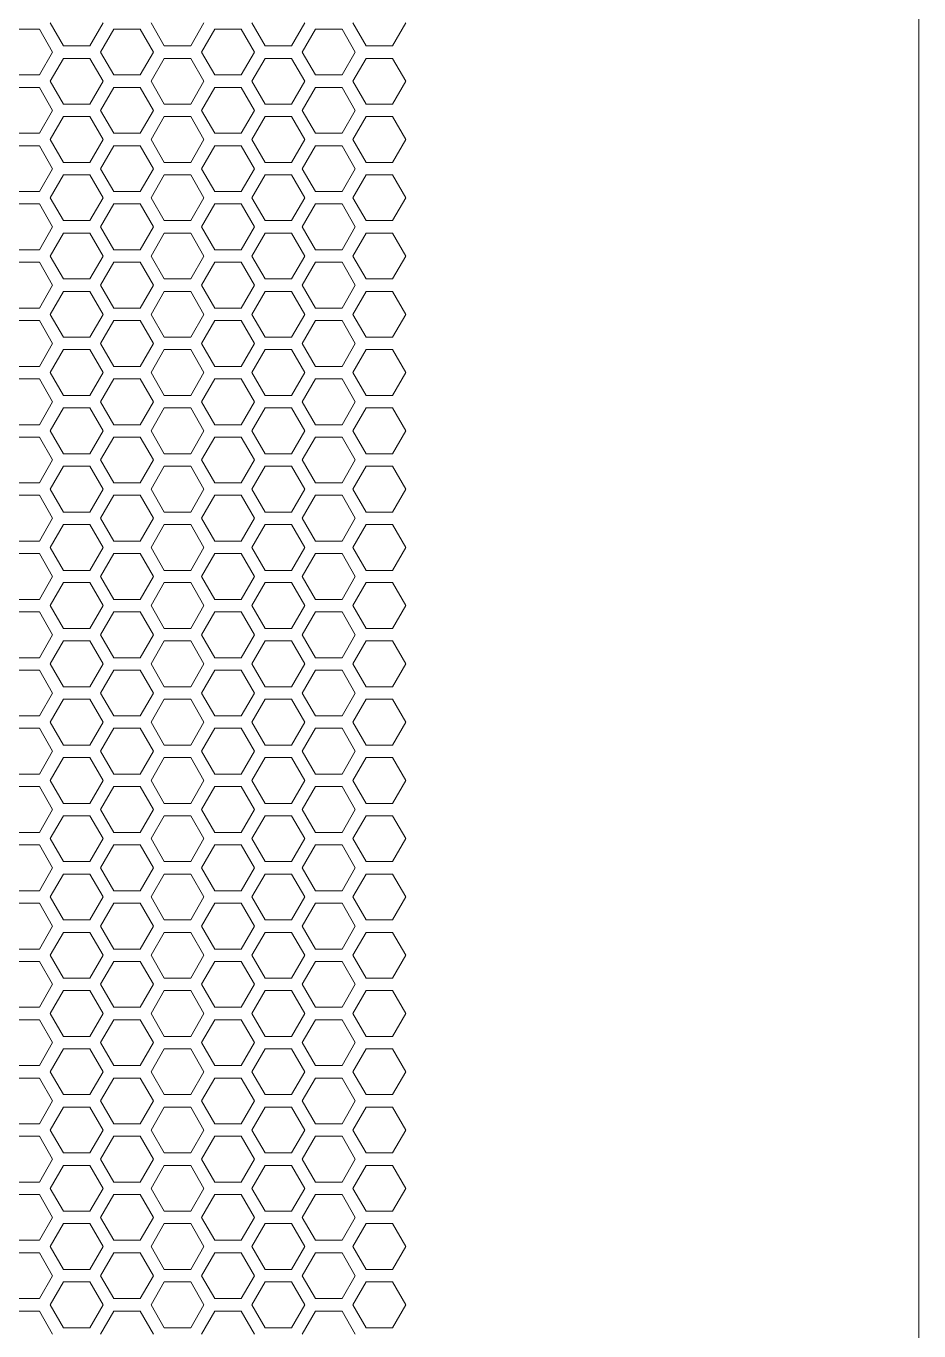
# Model space of a CAD drawing. Header units: millimetres. Extents: x 0 to 140, y -17 to 195.
# Drawn here: x 130.82 to 140, y 75.35 to 88.76 of the extents above; entities that cross this region are included whole.
import ezdxf

# ---------------------------------------------------------------- set-up
doc = ezdxf.new("R2010")
doc.units = ezdxf.units.MM
doc.layers.add('4203-42785_1_0', color=7, linetype='Continuous')
doc.layers.add('Visible (ANSI)', color=7, linetype='Continuous', lineweight=50)

# ---------------------------------------------------------------- blocks, each defined once
blk = doc.blocks.new('a')
at = {"layer": '4203-42785_1_0', "color": 0, "linetype": 'ByBlock', "lineweight": 9}
for p, q in [((1513.732, 413.671), (1513.839, 413.486)), ((1514.052, 413.486), (1514.159, 413.671)), ((1514.546, 413.671), (1514.652, 413.486)), ((1514.866, 413.486), (1514.972, 413.671)), ((1515.359, 413.671), (1515.465, 413.486)), ((1515.679, 413.486), (1515.786, 413.671)), ((1516.172, 413.671), (1516.279, 413.486)), ((1516.492, 413.486), (1516.599, 413.671)), ((1513.646, 413.621), (1513.432, 413.621)), ((1513.752, 413.436), (1513.646, 413.621)), ((1514.246, 413.621), (1514.139, 413.436)), ((1514.459, 413.621), (1514.246, 413.621)), ((1514.566, 413.436), (1514.459, 413.621)), ((1515.059, 413.621), (1514.952, 413.436)), ((1515.272, 413.621), (1515.059, 413.621)), ((1515.379, 413.436), (1515.272, 413.621)), ((1515.872, 413.621), (1515.765, 413.436)), ((1516.086, 413.621), (1515.872, 413.621)), ((1516.192, 413.436), (1516.086, 413.621)), ((1513.839, 413.486), (1514.052, 413.486)), ((1514.652, 413.486), (1514.866, 413.486)), ((1515.465, 413.486), (1515.679, 413.486)), ((1516.279, 413.486), (1516.492, 413.486)), ((1513.646, 413.252), (1513.752, 413.436)), ((1513.839, 413.386), (1513.732, 413.202)), ((1514.052, 413.386), (1513.839, 413.386)), ((1514.159, 413.202), (1514.052, 413.386)), ((1514.139, 413.436), (1514.246, 413.252)), ((1514.459, 413.252), (1514.566, 413.436)), ((1514.652, 413.386), (1514.546, 413.202)), ((1514.866, 413.386), (1514.652, 413.386)), ((1514.972, 413.202), (1514.866, 413.386)), ((1514.952, 413.436), (1515.059, 413.252)), ((1515.272, 413.252), (1515.379, 413.436)), ((1515.465, 413.386), (1515.359, 413.202)), ((1515.679, 413.386), (1515.465, 413.386)), ((1515.786, 413.202), (1515.679, 413.386)), ((1515.765, 413.436), (1515.872, 413.252)), ((1516.086, 413.252), (1516.192, 413.436)), ((1516.279, 413.386), (1516.172, 413.202)), ((1516.492, 413.386), (1516.279, 413.386)), ((1516.599, 413.202), (1516.492, 413.386)), ((1513.432, 413.252), (1513.646, 413.252)), ((1514.246, 413.252), (1514.459, 413.252)), ((1515.059, 413.252), (1515.272, 413.252)), ((1515.872, 413.252), (1516.086, 413.252)), ((1513.646, 413.152), (1513.432, 413.152)), ((1513.752, 412.967), (1513.646, 413.152)), ((1513.732, 413.202), (1513.839, 413.017)), ((1514.052, 413.017), (1514.159, 413.202)), ((1514.246, 413.152), (1514.139, 412.967)), ((1514.459, 413.152), (1514.246, 413.152)), ((1514.566, 412.967), (1514.459, 413.152)), ((1514.546, 413.202), (1514.652, 413.017)), ((1514.866, 413.017), (1514.972, 413.202)), ((1515.059, 413.152), (1514.952, 412.967)), ((1515.272, 413.152), (1515.059, 413.152)), ((1515.379, 412.967), (1515.272, 413.152)), ((1515.359, 413.202), (1515.465, 413.017)), ((1515.679, 413.017), (1515.786, 413.202)), ((1515.872, 413.152), (1515.765, 412.967)), ((1516.086, 413.152), (1515.872, 413.152)), ((1516.192, 412.967), (1516.086, 413.152)), ((1516.172, 413.202), (1516.279, 413.017)), ((1516.492, 413.017), (1516.599, 413.202)), ((1513.646, 412.782), (1513.752, 412.967)), ((1513.839, 413.017), (1514.052, 413.017)), ((1514.139, 412.967), (1514.246, 412.782)), ((1514.459, 412.782), (1514.566, 412.967)), ((1514.652, 413.017), (1514.866, 413.017)), ((1514.952, 412.967), (1515.059, 412.782)), ((1515.272, 412.782), (1515.379, 412.967)), ((1515.465, 413.017), (1515.679, 413.017)), ((1515.765, 412.967), (1515.872, 412.782)), ((1516.086, 412.782), (1516.192, 412.967)), ((1516.279, 413.017), (1516.492, 413.017)), ((1513.839, 412.917), (1513.732, 412.732)), ((1514.052, 412.917), (1513.839, 412.917)), ((1514.159, 412.732), (1514.052, 412.917)), ((1514.652, 412.917), (1514.546, 412.732)), ((1514.866, 412.917), (1514.652, 412.917)), ((1514.972, 412.732), (1514.866, 412.917)), ((1515.465, 412.917), (1515.359, 412.732)), ((1515.679, 412.917), (1515.465, 412.917)), ((1515.786, 412.732), (1515.679, 412.917)), ((1516.279, 412.917), (1516.172, 412.732)), ((1516.492, 412.917), (1516.279, 412.917)), ((1516.599, 412.732), (1516.492, 412.917)), ((1513.432, 412.782), (1513.646, 412.782)), ((1513.732, 412.732), (1513.839, 412.547)), ((1514.052, 412.547), (1514.159, 412.732)), ((1514.246, 412.782), (1514.459, 412.782)), ((1514.546, 412.732), (1514.652, 412.547)), ((1514.866, 412.547), (1514.972, 412.732)), ((1515.059, 412.782), (1515.272, 412.782)), ((1515.359, 412.732), (1515.465, 412.547)), ((1515.679, 412.547), (1515.786, 412.732)), ((1515.872, 412.782), (1516.086, 412.782)), ((1516.172, 412.732), (1516.279, 412.547)), ((1516.492, 412.547), (1516.599, 412.732)), ((1513.646, 412.682), (1513.432, 412.682)), ((1513.752, 412.497), (1513.646, 412.682)), ((1514.246, 412.682), (1514.139, 412.497)), ((1514.459, 412.682), (1514.246, 412.682)), ((1514.566, 412.497), (1514.459, 412.682)), ((1515.059, 412.682), (1514.952, 412.497)), ((1515.272, 412.682), (1515.059, 412.682)), ((1515.379, 412.497), (1515.272, 412.682)), ((1515.872, 412.682), (1515.765, 412.497)), ((1516.086, 412.682), (1515.872, 412.682)), ((1516.192, 412.497), (1516.086, 412.682)), ((1513.646, 412.312), (1513.752, 412.497)), ((1513.839, 412.547), (1514.052, 412.547)), ((1514.139, 412.497), (1514.246, 412.312)), ((1514.459, 412.312), (1514.566, 412.497)), ((1514.652, 412.547), (1514.866, 412.547)), ((1514.952, 412.497), (1515.059, 412.312)), ((1515.272, 412.312), (1515.379, 412.497)), ((1515.465, 412.547), (1515.679, 412.547)), ((1515.765, 412.497), (1515.872, 412.312)), ((1516.086, 412.312), (1516.192, 412.497)), ((1516.279, 412.547), (1516.492, 412.547)), ((1513.839, 412.447), (1513.732, 412.263)), ((1514.052, 412.447), (1513.839, 412.447)), ((1514.159, 412.263), (1514.052, 412.447)), ((1514.652, 412.447), (1514.546, 412.263)), ((1514.866, 412.447), (1514.652, 412.447)), ((1514.972, 412.263), (1514.866, 412.447)), ((1515.465, 412.447), (1515.359, 412.263)), ((1515.679, 412.447), (1515.465, 412.447)), ((1515.786, 412.263), (1515.679, 412.447)), ((1516.279, 412.447), (1516.172, 412.263)), ((1516.492, 412.447), (1516.279, 412.447)), ((1516.599, 412.263), (1516.492, 412.447)), ((1513.432, 412.312), (1513.646, 412.312)), ((1514.246, 412.312), (1514.459, 412.312)), ((1515.059, 412.312), (1515.272, 412.312)), ((1515.872, 412.312), (1516.086, 412.312)), ((1513.646, 412.213), (1513.432, 412.213)), ((1513.752, 412.028), (1513.646, 412.213)), ((1513.732, 412.263), (1513.839, 412.078)), ((1514.052, 412.078), (1514.159, 412.263)), ((1514.246, 412.213), (1514.139, 412.028)), ((1514.459, 412.213), (1514.246, 412.213)), ((1514.566, 412.028), (1514.459, 412.213)), ((1514.546, 412.263), (1514.652, 412.078)), ((1514.866, 412.078), (1514.972, 412.263)), ((1515.059, 412.213), (1514.952, 412.028)), ((1515.272, 412.213), (1515.059, 412.213)), ((1515.379, 412.028), (1515.272, 412.213)), ((1515.359, 412.263), (1515.465, 412.078)), ((1515.679, 412.078), (1515.786, 412.263)), ((1515.872, 412.213), (1515.765, 412.028)), ((1516.086, 412.213), (1515.872, 412.213)), ((1516.192, 412.028), (1516.086, 412.213)), ((1516.172, 412.263), (1516.279, 412.078)), ((1516.492, 412.078), (1516.599, 412.263)), ((1513.839, 412.078), (1514.052, 412.078)), ((1514.652, 412.078), (1514.866, 412.078)), ((1515.465, 412.078), (1515.679, 412.078)), ((1516.279, 412.078), (1516.492, 412.078)), ((1513.646, 411.843), (1513.752, 412.028)), ((1513.839, 411.978), (1513.732, 411.793)), ((1514.052, 411.978), (1513.839, 411.978)), ((1514.159, 411.793), (1514.052, 411.978)), ((1514.139, 412.028), (1514.246, 411.843)), ((1514.459, 411.843), (1514.566, 412.028)), ((1514.652, 411.978), (1514.546, 411.793)), ((1514.866, 411.978), (1514.652, 411.978)), ((1514.972, 411.793), (1514.866, 411.978)), ((1514.952, 412.028), (1515.059, 411.843)), ((1515.272, 411.843), (1515.379, 412.028)), ((1515.465, 411.978), (1515.359, 411.793)), ((1515.679, 411.978), (1515.465, 411.978)), ((1515.786, 411.793), (1515.679, 411.978)), ((1515.765, 412.028), (1515.872, 411.843)), ((1516.086, 411.843), (1516.192, 412.028)), ((1516.279, 411.978), (1516.172, 411.793)), ((1516.492, 411.978), (1516.279, 411.978)), ((1516.599, 411.793), (1516.492, 411.978)), ((1513.432, 411.843), (1513.646, 411.843)), ((1513.732, 411.793), (1513.839, 411.608)), ((1514.052, 411.608), (1514.159, 411.793)), ((1514.246, 411.843), (1514.459, 411.843)), ((1514.546, 411.793), (1514.652, 411.608)), ((1514.866, 411.608), (1514.972, 411.793)), ((1515.059, 411.843), (1515.272, 411.843)), ((1515.359, 411.793), (1515.465, 411.608)), ((1515.679, 411.608), (1515.786, 411.793)), ((1515.872, 411.843), (1516.086, 411.843)), ((1516.172, 411.793), (1516.279, 411.608)), ((1516.492, 411.608), (1516.599, 411.793)), ((1513.646, 411.743), (1513.432, 411.743)), ((1513.752, 411.558), (1513.646, 411.743)), ((1514.246, 411.743), (1514.139, 411.558)), ((1514.459, 411.743), (1514.246, 411.743)), ((1514.566, 411.558), (1514.459, 411.743)), ((1515.059, 411.743), (1514.952, 411.558)), ((1515.272, 411.743), (1515.059, 411.743)), ((1515.379, 411.558), (1515.272, 411.743)), ((1515.872, 411.743), (1515.765, 411.558)), ((1516.086, 411.743), (1515.872, 411.743)), ((1516.192, 411.558), (1516.086, 411.743)), ((1513.646, 411.373), (1513.752, 411.558)), ((1513.839, 411.608), (1514.052, 411.608)), ((1514.139, 411.558), (1514.246, 411.373)), ((1514.459, 411.373), (1514.566, 411.558)), ((1514.652, 411.608), (1514.866, 411.608)), ((1514.952, 411.558), (1515.059, 411.373)), ((1515.272, 411.373), (1515.379, 411.558)), ((1515.465, 411.608), (1515.679, 411.608)), ((1515.765, 411.558), (1515.872, 411.373)), ((1516.086, 411.373), (1516.192, 411.558)), ((1516.279, 411.608), (1516.492, 411.608)), ((1513.839, 411.508), (1513.732, 411.323)), ((1514.052, 411.508), (1513.839, 411.508)), ((1514.159, 411.323), (1514.052, 411.508)), ((1514.652, 411.508), (1514.546, 411.323)), ((1514.866, 411.508), (1514.652, 411.508)), ((1514.972, 411.323), (1514.866, 411.508)), ((1515.465, 411.508), (1515.359, 411.323)), ((1515.679, 411.508), (1515.465, 411.508)), ((1515.786, 411.323), (1515.679, 411.508)), ((1516.279, 411.508), (1516.172, 411.323)), ((1516.492, 411.508), (1516.279, 411.508)), ((1516.599, 411.323), (1516.492, 411.508)), ((1513.432, 411.373), (1513.646, 411.373)), ((1514.246, 411.373), (1514.459, 411.373)), ((1515.059, 411.373), (1515.272, 411.373)), ((1515.872, 411.373), (1516.086, 411.373)), ((1513.646, 411.274), (1513.432, 411.274)), ((1513.752, 411.089), (1513.646, 411.274)), ((1513.732, 411.323), (1513.839, 411.139)), ((1514.052, 411.139), (1514.159, 411.323)), ((1514.246, 411.274), (1514.139, 411.089)), ((1514.459, 411.274), (1514.246, 411.274)), ((1514.566, 411.089), (1514.459, 411.274)), ((1514.546, 411.323), (1514.652, 411.139)), ((1514.866, 411.139), (1514.972, 411.323)), ((1515.059, 411.274), (1514.952, 411.089)), ((1515.272, 411.274), (1515.059, 411.274)), ((1515.379, 411.089), (1515.272, 411.274)), ((1515.359, 411.323), (1515.465, 411.139)), ((1515.679, 411.139), (1515.786, 411.323)), ((1515.872, 411.274), (1515.765, 411.089)), ((1516.086, 411.274), (1515.872, 411.274)), ((1516.192, 411.089), (1516.086, 411.274)), ((1516.172, 411.323), (1516.279, 411.139)), ((1516.492, 411.139), (1516.599, 411.323)), ((1513.839, 411.139), (1514.052, 411.139)), ((1514.652, 411.139), (1514.866, 411.139)), ((1515.465, 411.139), (1515.679, 411.139)), ((1516.279, 411.139), (1516.492, 411.139)), ((1513.646, 410.904), (1513.752, 411.089)), ((1513.839, 411.039), (1513.732, 410.854)), ((1514.052, 411.039), (1513.839, 411.039)), ((1514.159, 410.854), (1514.052, 411.039)), ((1514.139, 411.089), (1514.246, 410.904)), ((1514.459, 410.904), (1514.566, 411.089)), ((1514.652, 411.039), (1514.546, 410.854)), ((1514.866, 411.039), (1514.652, 411.039)), ((1514.972, 410.854), (1514.866, 411.039)), ((1514.952, 411.089), (1515.059, 410.904)), ((1515.272, 410.904), (1515.379, 411.089)), ((1515.465, 411.039), (1515.359, 410.854)), ((1515.679, 411.039), (1515.465, 411.039)), ((1515.786, 410.854), (1515.679, 411.039)), ((1515.765, 411.089), (1515.872, 410.904)), ((1516.086, 410.904), (1516.192, 411.089)), ((1516.279, 411.039), (1516.172, 410.854)), ((1516.492, 411.039), (1516.279, 411.039)), ((1516.599, 410.854), (1516.492, 411.039)), ((1513.432, 410.904), (1513.646, 410.904)), ((1513.732, 410.854), (1513.839, 410.669)), ((1514.052, 410.669), (1514.159, 410.854)), ((1514.246, 410.904), (1514.459, 410.904)), ((1514.546, 410.854), (1514.652, 410.669)), ((1514.866, 410.669), (1514.972, 410.854)), ((1515.059, 410.904), (1515.272, 410.904)), ((1515.359, 410.854), (1515.465, 410.669)), ((1515.679, 410.669), (1515.786, 410.854)), ((1515.872, 410.904), (1516.086, 410.904)), ((1516.172, 410.854), (1516.279, 410.669)), ((1516.492, 410.669), (1516.599, 410.854)), ((1513.646, 410.804), (1513.432, 410.804)), ((1513.752, 410.619), (1513.646, 410.804)), ((1514.246, 410.804), (1514.139, 410.619)), ((1514.459, 410.804), (1514.246, 410.804)), ((1514.566, 410.619), (1514.459, 410.804)), ((1515.059, 410.804), (1514.952, 410.619)), ((1515.272, 410.804), (1515.059, 410.804)), ((1515.379, 410.619), (1515.272, 410.804)), ((1515.872, 410.804), (1515.765, 410.619)), ((1516.086, 410.804), (1515.872, 410.804)), ((1516.192, 410.619), (1516.086, 410.804)), ((1513.646, 410.434), (1513.752, 410.619)), ((1513.839, 410.669), (1514.052, 410.669)), ((1514.139, 410.619), (1514.246, 410.434)), ((1514.459, 410.434), (1514.566, 410.619)), ((1514.652, 410.669), (1514.866, 410.669)), ((1514.952, 410.619), (1515.059, 410.434)), ((1515.272, 410.434), (1515.379, 410.619)), ((1515.465, 410.669), (1515.679, 410.669)), ((1515.765, 410.619), (1515.872, 410.434)), ((1516.086, 410.434), (1516.192, 410.619)), ((1516.279, 410.669), (1516.492, 410.669)), ((1513.839, 410.569), (1513.732, 410.384)), ((1514.052, 410.569), (1513.839, 410.569)), ((1514.159, 410.384), (1514.052, 410.569)), ((1514.652, 410.569), (1514.546, 410.384)), ((1514.866, 410.569), (1514.652, 410.569)), ((1514.972, 410.384), (1514.866, 410.569)), ((1515.465, 410.569), (1515.359, 410.384)), ((1515.679, 410.569), (1515.465, 410.569)), ((1515.786, 410.384), (1515.679, 410.569)), ((1516.279, 410.569), (1516.172, 410.384)), ((1516.492, 410.569), (1516.279, 410.569)), ((1516.599, 410.384), (1516.492, 410.569)), ((1513.432, 410.434), (1513.646, 410.434)), ((1514.246, 410.434), (1514.459, 410.434)), ((1515.059, 410.434), (1515.272, 410.434)), ((1515.872, 410.434), (1516.086, 410.434)), ((1513.646, 410.334), (1513.432, 410.334)), ((1513.752, 410.15), (1513.646, 410.334)), ((1513.732, 410.384), (1513.839, 410.2)), ((1514.052, 410.2), (1514.159, 410.384)), ((1514.246, 410.334), (1514.139, 410.15)), ((1514.459, 410.334), (1514.246, 410.334)), ((1514.566, 410.15), (1514.459, 410.334)), ((1514.546, 410.384), (1514.652, 410.2)), ((1514.866, 410.2), (1514.972, 410.384)), ((1515.059, 410.334), (1514.952, 410.15)), ((1515.272, 410.334), (1515.059, 410.334)), ((1515.379, 410.15), (1515.272, 410.334)), ((1515.359, 410.384), (1515.465, 410.2)), ((1515.679, 410.2), (1515.786, 410.384)), ((1515.872, 410.334), (1515.765, 410.15)), ((1516.086, 410.334), (1515.872, 410.334)), ((1516.192, 410.15), (1516.086, 410.334)), ((1516.172, 410.384), (1516.279, 410.2)), ((1516.492, 410.2), (1516.599, 410.384)), ((1513.839, 410.2), (1514.052, 410.2)), ((1514.652, 410.2), (1514.866, 410.2)), ((1515.465, 410.2), (1515.679, 410.2)), ((1516.279, 410.2), (1516.492, 410.2)), ((1513.646, 409.965), (1513.752, 410.15)), ((1513.839, 410.1), (1513.732, 409.915)), ((1514.052, 410.1), (1513.839, 410.1)), ((1514.159, 409.915), (1514.052, 410.1)), ((1514.139, 410.15), (1514.246, 409.965)), ((1514.459, 409.965), (1514.566, 410.15)), ((1514.652, 410.1), (1514.546, 409.915)), ((1514.866, 410.1), (1514.652, 410.1)), ((1514.972, 409.915), (1514.866, 410.1)), ((1514.952, 410.15), (1515.059, 409.965)), ((1515.272, 409.965), (1515.379, 410.15)), ((1515.465, 410.1), (1515.359, 409.915)), ((1515.679, 410.1), (1515.465, 410.1)), ((1515.786, 409.915), (1515.679, 410.1)), ((1515.765, 410.15), (1515.872, 409.965)), ((1516.086, 409.965), (1516.192, 410.15)), ((1516.279, 410.1), (1516.172, 409.915)), ((1516.492, 410.1), (1516.279, 410.1)), ((1516.599, 409.915), (1516.492, 410.1)), ((1513.432, 409.965), (1513.646, 409.965)), ((1513.732, 409.915), (1513.839, 409.73)), ((1514.052, 409.73), (1514.159, 409.915)), ((1514.246, 409.965), (1514.459, 409.965)), ((1514.546, 409.915), (1514.652, 409.73)), ((1514.866, 409.73), (1514.972, 409.915)), ((1515.059, 409.965), (1515.272, 409.965)), ((1515.359, 409.915), (1515.465, 409.73)), ((1515.679, 409.73), (1515.786, 409.915)), ((1515.872, 409.965), (1516.086, 409.965)), ((1516.172, 409.915), (1516.279, 409.73)), ((1516.492, 409.73), (1516.599, 409.915)), ((1513.646, 409.865), (1513.432, 409.865)), ((1513.752, 409.68), (1513.646, 409.865)), ((1514.246, 409.865), (1514.139, 409.68)), ((1514.459, 409.865), (1514.246, 409.865)), ((1514.566, 409.68), (1514.459, 409.865)), ((1515.059, 409.865), (1514.952, 409.68)), ((1515.272, 409.865), (1515.059, 409.865)), ((1515.379, 409.68), (1515.272, 409.865)), ((1515.872, 409.865), (1515.765, 409.68)), ((1516.086, 409.865), (1515.872, 409.865)), ((1516.192, 409.68), (1516.086, 409.865)), ((1513.646, 409.495), (1513.752, 409.68)), ((1513.839, 409.73), (1514.052, 409.73)), ((1514.139, 409.68), (1514.246, 409.495)), ((1514.459, 409.495), (1514.566, 409.68)), ((1514.652, 409.73), (1514.866, 409.73)), ((1514.952, 409.68), (1515.059, 409.495)), ((1515.272, 409.495), (1515.379, 409.68)), ((1515.465, 409.73), (1515.679, 409.73)), ((1515.765, 409.68), (1515.872, 409.495)), ((1516.086, 409.495), (1516.192, 409.68)), ((1516.279, 409.73), (1516.492, 409.73)), ((1513.839, 409.63), (1513.732, 409.445)), ((1514.052, 409.63), (1513.839, 409.63)), ((1514.159, 409.445), (1514.052, 409.63)), ((1514.652, 409.63), (1514.546, 409.445)), ((1514.866, 409.63), (1514.652, 409.63)), ((1514.972, 409.445), (1514.866, 409.63)), ((1515.465, 409.63), (1515.359, 409.445)), ((1515.679, 409.63), (1515.465, 409.63)), ((1515.786, 409.445), (1515.679, 409.63)), ((1516.279, 409.63), (1516.172, 409.445)), ((1516.492, 409.63), (1516.279, 409.63)), ((1516.599, 409.445), (1516.492, 409.63)), ((1513.432, 409.495), (1513.646, 409.495)), ((1514.246, 409.495), (1514.459, 409.495)), ((1515.059, 409.495), (1515.272, 409.495)), ((1515.872, 409.495), (1516.086, 409.495)), ((1513.646, 409.395), (1513.432, 409.395)), ((1513.752, 409.211), (1513.646, 409.395)), ((1513.732, 409.445), (1513.839, 409.26)), ((1514.052, 409.26), (1514.159, 409.445)), ((1514.246, 409.395), (1514.139, 409.211)), ((1514.459, 409.395), (1514.246, 409.395)), ((1514.566, 409.211), (1514.459, 409.395)), ((1514.546, 409.445), (1514.652, 409.26)), ((1514.866, 409.26), (1514.972, 409.445)), ((1515.059, 409.395), (1514.952, 409.211)), ((1515.272, 409.395), (1515.059, 409.395)), ((1515.379, 409.211), (1515.272, 409.395)), ((1515.359, 409.445), (1515.465, 409.26)), ((1515.679, 409.26), (1515.786, 409.445)), ((1515.872, 409.395), (1515.765, 409.211)), ((1516.086, 409.395), (1515.872, 409.395)), ((1516.192, 409.211), (1516.086, 409.395)), ((1516.172, 409.445), (1516.279, 409.26)), ((1516.492, 409.26), (1516.599, 409.445)), ((1513.839, 409.26), (1514.052, 409.26)), ((1514.652, 409.26), (1514.866, 409.26)), ((1515.465, 409.26), (1515.679, 409.26)), ((1516.279, 409.26), (1516.492, 409.26)), ((1513.646, 409.026), (1513.752, 409.211)), ((1513.839, 409.161), (1513.732, 408.976)), ((1514.052, 409.161), (1513.839, 409.161)), ((1514.159, 408.976), (1514.052, 409.161)), ((1514.139, 409.211), (1514.246, 409.026)), ((1514.459, 409.026), (1514.566, 409.211)), ((1514.652, 409.161), (1514.546, 408.976)), ((1514.866, 409.161), (1514.652, 409.161)), ((1514.972, 408.976), (1514.866, 409.161)), ((1514.952, 409.211), (1515.059, 409.026)), ((1515.272, 409.026), (1515.379, 409.211)), ((1515.465, 409.161), (1515.359, 408.976)), ((1515.679, 409.161), (1515.465, 409.161)), ((1515.786, 408.976), (1515.679, 409.161)), ((1515.765, 409.211), (1515.872, 409.026)), ((1516.086, 409.026), (1516.192, 409.211)), ((1516.279, 409.161), (1516.172, 408.976)), ((1516.492, 409.161), (1516.279, 409.161)), ((1516.599, 408.976), (1516.492, 409.161)), ((1513.432, 409.026), (1513.646, 409.026)), ((1513.646, 408.926), (1513.432, 408.926)), ((1513.752, 408.741), (1513.646, 408.926)), ((1513.732, 408.976), (1513.839, 408.791)), ((1514.052, 408.791), (1514.159, 408.976)), ((1514.246, 408.926), (1514.139, 408.741)), ((1514.246, 409.026), (1514.459, 409.026)), ((1514.459, 408.926), (1514.246, 408.926)), ((1514.566, 408.741), (1514.459, 408.926)), ((1514.546, 408.976), (1514.652, 408.791)), ((1514.866, 408.791), (1514.972, 408.976)), ((1515.059, 408.926), (1514.952, 408.741)), ((1515.059, 409.026), (1515.272, 409.026)), ((1515.272, 408.926), (1515.059, 408.926)), ((1515.379, 408.741), (1515.272, 408.926)), ((1515.359, 408.976), (1515.465, 408.791)), ((1515.679, 408.791), (1515.786, 408.976)), ((1515.872, 408.926), (1515.765, 408.741)), ((1515.872, 409.026), (1516.086, 409.026)), ((1516.086, 408.926), (1515.872, 408.926)), ((1516.192, 408.741), (1516.086, 408.926)), ((1516.172, 408.976), (1516.279, 408.791)), ((1516.492, 408.791), (1516.599, 408.976)), ((1513.646, 408.556), (1513.752, 408.741)), ((1513.839, 408.791), (1514.052, 408.791)), ((1514.139, 408.741), (1514.246, 408.556)), ((1514.459, 408.556), (1514.566, 408.741)), ((1514.652, 408.791), (1514.866, 408.791)), ((1514.952, 408.741), (1515.059, 408.556)), ((1515.272, 408.556), (1515.379, 408.741)), ((1515.465, 408.791), (1515.679, 408.791)), ((1515.765, 408.741), (1515.872, 408.556)), ((1516.086, 408.556), (1516.192, 408.741)), ((1516.279, 408.791), (1516.492, 408.791)), ((1513.839, 408.691), (1513.732, 408.506)), ((1514.052, 408.691), (1513.839, 408.691)), ((1514.159, 408.506), (1514.052, 408.691)), ((1514.652, 408.691), (1514.546, 408.506)), ((1514.866, 408.691), (1514.652, 408.691)), ((1514.972, 408.506), (1514.866, 408.691)), ((1515.465, 408.691), (1515.359, 408.506)), ((1515.679, 408.691), (1515.465, 408.691)), ((1515.786, 408.506), (1515.679, 408.691)), ((1516.279, 408.691), (1516.172, 408.506)), ((1516.492, 408.691), (1516.279, 408.691)), ((1516.599, 408.506), (1516.492, 408.691)), ((1513.432, 408.556), (1513.646, 408.556)), ((1513.732, 408.506), (1513.839, 408.321)), ((1514.052, 408.321), (1514.159, 408.506)), ((1514.246, 408.556), (1514.459, 408.556)), ((1514.546, 408.506), (1514.652, 408.321)), ((1514.866, 408.321), (1514.972, 408.506)), ((1515.059, 408.556), (1515.272, 408.556)), ((1515.359, 408.506), (1515.465, 408.321)), ((1515.679, 408.321), (1515.786, 408.506)), ((1515.872, 408.556), (1516.086, 408.556)), ((1516.172, 408.506), (1516.279, 408.321)), ((1516.492, 408.321), (1516.599, 408.506)), ((1513.646, 408.456), (1513.432, 408.456)), ((1513.752, 408.271), (1513.646, 408.456)), ((1514.246, 408.456), (1514.139, 408.271)), ((1514.459, 408.456), (1514.246, 408.456)), ((1514.566, 408.271), (1514.459, 408.456)), ((1515.059, 408.456), (1514.952, 408.271)), ((1515.272, 408.456), (1515.059, 408.456)), ((1515.379, 408.271), (1515.272, 408.456)), ((1515.872, 408.456), (1515.765, 408.271)), ((1516.086, 408.456), (1515.872, 408.456)), ((1516.192, 408.271), (1516.086, 408.456)), ((1513.839, 408.321), (1514.052, 408.321)), ((1514.652, 408.321), (1514.866, 408.321)), ((1515.465, 408.321), (1515.679, 408.321)), ((1516.279, 408.321), (1516.492, 408.321)), ((1513.646, 408.087), (1513.752, 408.271)), ((1513.839, 408.222), (1513.732, 408.037)), ((1514.052, 408.222), (1513.839, 408.222)), ((1514.159, 408.037), (1514.052, 408.222)), ((1514.139, 408.271), (1514.246, 408.087)), ((1514.459, 408.087), (1514.566, 408.271)), ((1514.652, 408.222), (1514.546, 408.037)), ((1514.866, 408.222), (1514.652, 408.222)), ((1514.972, 408.037), (1514.866, 408.222)), ((1514.952, 408.271), (1515.059, 408.087)), ((1515.272, 408.087), (1515.379, 408.271)), ((1515.465, 408.222), (1515.359, 408.037)), ((1515.679, 408.222), (1515.465, 408.222)), ((1515.786, 408.037), (1515.679, 408.222)), ((1515.765, 408.271), (1515.872, 408.087)), ((1516.086, 408.087), (1516.192, 408.271)), ((1516.279, 408.222), (1516.172, 408.037)), ((1516.492, 408.222), (1516.279, 408.222)), ((1516.599, 408.037), (1516.492, 408.222)), ((1513.432, 408.087), (1513.646, 408.087)), ((1514.246, 408.087), (1514.459, 408.087)), ((1515.059, 408.087), (1515.272, 408.087)), ((1515.872, 408.087), (1516.086, 408.087)), ((1513.646, 407.987), (1513.432, 407.987)), ((1513.752, 407.802), (1513.646, 407.987)), ((1513.732, 408.037), (1513.839, 407.852)), ((1514.052, 407.852), (1514.159, 408.037)), ((1514.246, 407.987), (1514.139, 407.802)), ((1514.459, 407.987), (1514.246, 407.987)), ((1514.566, 407.802), (1514.459, 407.987)), ((1514.546, 408.037), (1514.652, 407.852)), ((1514.866, 407.852), (1514.972, 408.037)), ((1515.059, 407.987), (1514.952, 407.802)), ((1515.272, 407.987), (1515.059, 407.987)), ((1515.379, 407.802), (1515.272, 407.987)), ((1515.359, 408.037), (1515.465, 407.852)), ((1515.679, 407.852), (1515.786, 408.037)), ((1515.872, 407.987), (1515.765, 407.802)), ((1516.086, 407.987), (1515.872, 407.987)), ((1516.192, 407.802), (1516.086, 407.987)), ((1516.172, 408.037), (1516.279, 407.852)), ((1516.492, 407.852), (1516.599, 408.037)), ((1513.646, 407.617), (1513.752, 407.802)), ((1513.839, 407.852), (1514.052, 407.852)), ((1514.139, 407.802), (1514.246, 407.617)), ((1514.459, 407.617), (1514.566, 407.802)), ((1514.652, 407.852), (1514.866, 407.852)), ((1514.952, 407.802), (1515.059, 407.617)), ((1515.272, 407.617), (1515.379, 407.802)), ((1515.465, 407.852), (1515.679, 407.852)), ((1515.765, 407.802), (1515.872, 407.617)), ((1516.086, 407.617), (1516.192, 407.802)), ((1516.279, 407.852), (1516.492, 407.852)), ((1513.839, 407.752), (1513.732, 407.567)), ((1514.052, 407.752), (1513.839, 407.752)), ((1514.159, 407.567), (1514.052, 407.752)), ((1514.652, 407.752), (1514.546, 407.567)), ((1514.866, 407.752), (1514.652, 407.752)), ((1514.972, 407.567), (1514.866, 407.752)), ((1515.465, 407.752), (1515.359, 407.567)), ((1515.679, 407.752), (1515.465, 407.752)), ((1515.786, 407.567), (1515.679, 407.752)), ((1516.279, 407.752), (1516.172, 407.567)), ((1516.492, 407.752), (1516.279, 407.752)), ((1516.599, 407.567), (1516.492, 407.752)), ((1513.432, 407.617), (1513.646, 407.617)), ((1513.732, 407.567), (1513.839, 407.382)), ((1514.052, 407.382), (1514.159, 407.567)), ((1514.246, 407.617), (1514.459, 407.617)), ((1514.546, 407.567), (1514.652, 407.382)), ((1514.866, 407.382), (1514.972, 407.567)), ((1515.059, 407.617), (1515.272, 407.617)), ((1515.359, 407.567), (1515.465, 407.382)), ((1515.679, 407.382), (1515.786, 407.567)), ((1515.872, 407.617), (1516.086, 407.617)), ((1516.172, 407.567), (1516.279, 407.382)), ((1516.492, 407.382), (1516.599, 407.567)), ((1513.646, 407.517), (1513.432, 407.517)), ((1513.752, 407.332), (1513.646, 407.517)), ((1514.246, 407.517), (1514.139, 407.332)), ((1514.459, 407.517), (1514.246, 407.517)), ((1514.566, 407.332), (1514.459, 407.517)), ((1515.059, 407.517), (1514.952, 407.332)), ((1515.272, 407.517), (1515.059, 407.517)), ((1515.379, 407.332), (1515.272, 407.517)), ((1515.872, 407.517), (1515.765, 407.332)), ((1516.086, 407.517), (1515.872, 407.517)), ((1516.192, 407.332), (1516.086, 407.517)), ((1513.839, 407.382), (1514.052, 407.382)), ((1514.652, 407.382), (1514.866, 407.382)), ((1515.465, 407.382), (1515.679, 407.382)), ((1516.279, 407.382), (1516.492, 407.382)), ((1513.646, 407.147), (1513.752, 407.332)), ((1513.839, 407.282), (1513.732, 407.098)), ((1514.052, 407.282), (1513.839, 407.282)), ((1514.159, 407.098), (1514.052, 407.282)), ((1514.139, 407.332), (1514.246, 407.147)), ((1514.459, 407.147), (1514.566, 407.332)), ((1514.652, 407.282), (1514.546, 407.098)), ((1514.866, 407.282), (1514.652, 407.282)), ((1514.972, 407.098), (1514.866, 407.282)), ((1514.952, 407.332), (1515.059, 407.147)), ((1515.272, 407.147), (1515.379, 407.332)), ((1515.465, 407.282), (1515.359, 407.098)), ((1515.679, 407.282), (1515.465, 407.282)), ((1515.786, 407.098), (1515.679, 407.282)), ((1515.765, 407.332), (1515.872, 407.147)), ((1516.086, 407.147), (1516.192, 407.332)), ((1516.279, 407.282), (1516.172, 407.098)), ((1516.492, 407.282), (1516.279, 407.282)), ((1516.599, 407.098), (1516.492, 407.282)), ((1513.432, 407.147), (1513.646, 407.147)), ((1514.246, 407.147), (1514.459, 407.147)), ((1515.059, 407.147), (1515.272, 407.147)), ((1515.872, 407.147), (1516.086, 407.147)), ((1513.646, 407.048), (1513.432, 407.048)), ((1513.752, 406.863), (1513.646, 407.048)), ((1513.732, 407.098), (1513.839, 406.913)), ((1514.052, 406.913), (1514.159, 407.098)), ((1514.246, 407.048), (1514.139, 406.863)), ((1514.459, 407.048), (1514.246, 407.048)), ((1514.566, 406.863), (1514.459, 407.048)), ((1514.546, 407.098), (1514.652, 406.913)), ((1514.866, 406.913), (1514.972, 407.098)), ((1515.059, 407.048), (1514.952, 406.863)), ((1515.272, 407.048), (1515.059, 407.048)), ((1515.379, 406.863), (1515.272, 407.048)), ((1515.359, 407.098), (1515.465, 406.913)), ((1515.679, 406.913), (1515.786, 407.098)), ((1515.872, 407.048), (1515.765, 406.863)), ((1516.086, 407.048), (1515.872, 407.048)), ((1516.192, 406.863), (1516.086, 407.048)), ((1516.172, 407.098), (1516.279, 406.913)), ((1516.492, 406.913), (1516.599, 407.098)), ((1513.646, 406.678), (1513.752, 406.863)), ((1513.839, 406.913), (1514.052, 406.913)), ((1514.139, 406.863), (1514.246, 406.678)), ((1514.459, 406.678), (1514.566, 406.863)), ((1514.652, 406.913), (1514.866, 406.913)), ((1514.952, 406.863), (1515.059, 406.678)), ((1515.272, 406.678), (1515.379, 406.863)), ((1515.465, 406.913), (1515.679, 406.913)), ((1515.765, 406.863), (1515.872, 406.678)), ((1516.086, 406.678), (1516.192, 406.863)), ((1516.279, 406.913), (1516.492, 406.913)), ((1513.839, 406.813), (1513.732, 406.628)), ((1514.052, 406.813), (1513.839, 406.813)), ((1514.159, 406.628), (1514.052, 406.813)), ((1514.652, 406.813), (1514.546, 406.628)), ((1514.866, 406.813), (1514.652, 406.813)), ((1514.972, 406.628), (1514.866, 406.813)), ((1515.465, 406.813), (1515.359, 406.628)), ((1515.679, 406.813), (1515.465, 406.813)), ((1515.786, 406.628), (1515.679, 406.813)), ((1516.279, 406.813), (1516.172, 406.628)), ((1516.492, 406.813), (1516.279, 406.813)), ((1516.599, 406.628), (1516.492, 406.813)), ((1513.432, 406.678), (1513.646, 406.678)), ((1513.732, 406.628), (1513.839, 406.443)), ((1514.052, 406.443), (1514.159, 406.628)), ((1514.246, 406.678), (1514.459, 406.678)), ((1514.546, 406.628), (1514.652, 406.443)), ((1514.866, 406.443), (1514.972, 406.628)), ((1515.059, 406.678), (1515.272, 406.678)), ((1515.359, 406.628), (1515.465, 406.443)), ((1515.679, 406.443), (1515.786, 406.628)), ((1515.872, 406.678), (1516.086, 406.678)), ((1516.172, 406.628), (1516.279, 406.443)), ((1516.492, 406.443), (1516.599, 406.628)), ((1513.646, 406.578), (1513.432, 406.578)), ((1513.752, 406.393), (1513.646, 406.578)), ((1514.246, 406.578), (1514.139, 406.393)), ((1514.459, 406.578), (1514.246, 406.578)), ((1514.566, 406.393), (1514.459, 406.578)), ((1515.059, 406.578), (1514.952, 406.393)), ((1515.272, 406.578), (1515.059, 406.578)), ((1515.379, 406.393), (1515.272, 406.578)), ((1515.872, 406.578), (1515.765, 406.393)), ((1516.086, 406.578), (1515.872, 406.578)), ((1516.192, 406.393), (1516.086, 406.578)), ((1513.839, 406.443), (1514.052, 406.443)), ((1514.652, 406.443), (1514.866, 406.443)), ((1515.465, 406.443), (1515.679, 406.443)), ((1516.279, 406.443), (1516.492, 406.443)), ((1513.646, 406.208), (1513.752, 406.393)), ((1513.839, 406.343), (1513.732, 406.158)), ((1514.052, 406.343), (1513.839, 406.343)), ((1514.159, 406.158), (1514.052, 406.343)), ((1514.139, 406.393), (1514.246, 406.208)), ((1514.459, 406.208), (1514.566, 406.393)), ((1514.652, 406.343), (1514.546, 406.158)), ((1514.866, 406.343), (1514.652, 406.343)), ((1514.972, 406.158), (1514.866, 406.343)), ((1514.952, 406.393), (1515.059, 406.208)), ((1515.272, 406.208), (1515.379, 406.393)), ((1515.465, 406.343), (1515.359, 406.158)), ((1515.679, 406.343), (1515.465, 406.343)), ((1515.786, 406.158), (1515.679, 406.343)), ((1515.765, 406.393), (1515.872, 406.208)), ((1516.086, 406.208), (1516.192, 406.393)), ((1516.279, 406.343), (1516.172, 406.158)), ((1516.492, 406.343), (1516.279, 406.343)), ((1516.599, 406.158), (1516.492, 406.343)), ((1513.432, 406.208), (1513.646, 406.208)), ((1514.246, 406.208), (1514.459, 406.208)), ((1515.059, 406.208), (1515.272, 406.208)), ((1515.872, 406.208), (1516.086, 406.208)), ((1513.646, 406.109), (1513.432, 406.109)), ((1513.752, 405.924), (1513.646, 406.109)), ((1513.732, 406.158), (1513.839, 405.974)), ((1514.052, 405.974), (1514.159, 406.158)), ((1514.246, 406.109), (1514.139, 405.924)), ((1514.459, 406.109), (1514.246, 406.109)), ((1514.566, 405.924), (1514.459, 406.109)), ((1514.546, 406.158), (1514.652, 405.974)), ((1514.866, 405.974), (1514.972, 406.158)), ((1515.059, 406.109), (1514.952, 405.924)), ((1515.272, 406.109), (1515.059, 406.109)), ((1515.379, 405.924), (1515.272, 406.109)), ((1515.359, 406.158), (1515.465, 405.974)), ((1515.679, 405.974), (1515.786, 406.158)), ((1515.872, 406.109), (1515.765, 405.924)), ((1516.086, 406.109), (1515.872, 406.109)), ((1516.192, 405.924), (1516.086, 406.109)), ((1516.172, 406.158), (1516.279, 405.974)), ((1516.492, 405.974), (1516.599, 406.158)), ((1513.646, 405.739), (1513.752, 405.924)), ((1513.839, 405.874), (1513.732, 405.689)), ((1513.839, 405.974), (1514.052, 405.974)), ((1514.052, 405.874), (1513.839, 405.874)), ((1514.159, 405.689), (1514.052, 405.874)), ((1514.139, 405.924), (1514.246, 405.739)), ((1514.459, 405.739), (1514.566, 405.924)), ((1514.652, 405.874), (1514.546, 405.689)), ((1514.652, 405.974), (1514.866, 405.974)), ((1514.866, 405.874), (1514.652, 405.874)), ((1514.972, 405.689), (1514.866, 405.874)), ((1514.952, 405.924), (1515.059, 405.739)), ((1515.272, 405.739), (1515.379, 405.924)), ((1515.465, 405.874), (1515.359, 405.689)), ((1515.465, 405.974), (1515.679, 405.974)), ((1515.679, 405.874), (1515.465, 405.874)), ((1515.786, 405.689), (1515.679, 405.874)), ((1515.765, 405.924), (1515.872, 405.739)), ((1516.086, 405.739), (1516.192, 405.924)), ((1516.279, 405.874), (1516.172, 405.689)), ((1516.279, 405.974), (1516.492, 405.974)), ((1516.492, 405.874), (1516.279, 405.874)), ((1516.599, 405.689), (1516.492, 405.874)), ((1513.432, 405.739), (1513.646, 405.739)), ((1513.732, 405.689), (1513.839, 405.504)), ((1514.052, 405.504), (1514.159, 405.689)), ((1514.246, 405.739), (1514.459, 405.739)), ((1514.546, 405.689), (1514.652, 405.504)), ((1514.866, 405.504), (1514.972, 405.689)), ((1515.059, 405.739), (1515.272, 405.739)), ((1515.359, 405.689), (1515.465, 405.504)), ((1515.679, 405.504), (1515.786, 405.689)), ((1515.872, 405.739), (1516.086, 405.739)), ((1516.172, 405.689), (1516.279, 405.504)), ((1516.492, 405.504), (1516.599, 405.689)), ((1513.646, 405.639), (1513.432, 405.639)), ((1513.752, 405.454), (1513.646, 405.639)), ((1514.246, 405.639), (1514.139, 405.454)), ((1514.459, 405.639), (1514.246, 405.639)), ((1514.566, 405.454), (1514.459, 405.639)), ((1515.059, 405.639), (1514.952, 405.454)), ((1515.272, 405.639), (1515.059, 405.639)), ((1515.379, 405.454), (1515.272, 405.639)), ((1515.872, 405.639), (1515.765, 405.454)), ((1516.086, 405.639), (1515.872, 405.639)), ((1516.192, 405.454), (1516.086, 405.639)), ((1513.646, 405.269), (1513.752, 405.454)), ((1513.839, 405.504), (1514.052, 405.504)), ((1514.139, 405.454), (1514.246, 405.269)), ((1514.459, 405.269), (1514.566, 405.454)), ((1514.652, 405.504), (1514.866, 405.504)), ((1514.952, 405.454), (1515.059, 405.269)), ((1515.272, 405.269), (1515.379, 405.454)), ((1515.465, 405.504), (1515.679, 405.504)), ((1515.765, 405.454), (1515.872, 405.269)), ((1516.086, 405.269), (1516.192, 405.454)), ((1516.279, 405.504), (1516.492, 405.504)), ((1513.839, 405.404), (1513.732, 405.219)), ((1514.052, 405.404), (1513.839, 405.404)), ((1514.159, 405.219), (1514.052, 405.404)), ((1514.652, 405.404), (1514.546, 405.219)), ((1514.866, 405.404), (1514.652, 405.404)), ((1514.972, 405.219), (1514.866, 405.404)), ((1515.465, 405.404), (1515.359, 405.219)), ((1515.679, 405.404), (1515.465, 405.404)), ((1515.786, 405.219), (1515.679, 405.404)), ((1516.279, 405.404), (1516.172, 405.219)), ((1516.492, 405.404), (1516.279, 405.404)), ((1516.599, 405.219), (1516.492, 405.404)), ((1513.432, 405.269), (1513.646, 405.269)), ((1514.246, 405.269), (1514.459, 405.269)), ((1515.059, 405.269), (1515.272, 405.269)), ((1515.872, 405.269), (1516.086, 405.269)), ((1513.646, 405.169), (1513.432, 405.169)), ((1513.752, 404.985), (1513.646, 405.169)), ((1513.732, 405.219), (1513.839, 405.035)), ((1514.052, 405.035), (1514.159, 405.219)), ((1514.246, 405.169), (1514.139, 404.985)), ((1514.459, 405.169), (1514.246, 405.169)), ((1514.566, 404.985), (1514.459, 405.169)), ((1514.546, 405.219), (1514.652, 405.035)), ((1514.866, 405.035), (1514.972, 405.219)), ((1515.059, 405.169), (1514.952, 404.985)), ((1515.272, 405.169), (1515.059, 405.169)), ((1515.379, 404.985), (1515.272, 405.169)), ((1515.359, 405.219), (1515.465, 405.035)), ((1515.679, 405.035), (1515.786, 405.219)), ((1515.872, 405.169), (1515.765, 404.985)), ((1516.086, 405.169), (1515.872, 405.169)), ((1516.192, 404.985), (1516.086, 405.169)), ((1516.172, 405.219), (1516.279, 405.035)), ((1516.492, 405.035), (1516.599, 405.219)), ((1513.839, 405.035), (1514.052, 405.035)), ((1514.652, 405.035), (1514.866, 405.035)), ((1515.465, 405.035), (1515.679, 405.035)), ((1516.279, 405.035), (1516.492, 405.035)), ((1513.646, 404.8), (1513.752, 404.985)), ((1513.839, 404.935), (1513.732, 404.75)), ((1514.052, 404.935), (1513.839, 404.935)), ((1514.159, 404.75), (1514.052, 404.935)), ((1514.139, 404.985), (1514.246, 404.8)), ((1514.459, 404.8), (1514.566, 404.985)), ((1514.652, 404.935), (1514.546, 404.75)), ((1514.866, 404.935), (1514.652, 404.935)), ((1514.972, 404.75), (1514.866, 404.935)), ((1514.952, 404.985), (1515.059, 404.8)), ((1515.272, 404.8), (1515.379, 404.985)), ((1515.465, 404.935), (1515.359, 404.75)), ((1515.679, 404.935), (1515.465, 404.935)), ((1515.786, 404.75), (1515.679, 404.935)), ((1515.765, 404.985), (1515.872, 404.8)), ((1516.086, 404.8), (1516.192, 404.985)), ((1516.279, 404.935), (1516.172, 404.75)), ((1516.492, 404.935), (1516.279, 404.935)), ((1516.599, 404.75), (1516.492, 404.935)), ((1513.432, 404.8), (1513.646, 404.8)), ((1513.732, 404.75), (1513.839, 404.565)), ((1514.052, 404.565), (1514.159, 404.75)), ((1514.246, 404.8), (1514.459, 404.8)), ((1514.546, 404.75), (1514.652, 404.565)), ((1514.866, 404.565), (1514.972, 404.75)), ((1515.059, 404.8), (1515.272, 404.8)), ((1515.359, 404.75), (1515.465, 404.565)), ((1515.679, 404.565), (1515.786, 404.75)), ((1515.872, 404.8), (1516.086, 404.8)), ((1516.172, 404.75), (1516.279, 404.565)), ((1516.492, 404.565), (1516.599, 404.75)), ((1513.646, 404.7), (1513.432, 404.7)), ((1513.752, 404.515), (1513.646, 404.7)), ((1514.246, 404.7), (1514.139, 404.515)), ((1514.459, 404.7), (1514.246, 404.7)), ((1514.566, 404.515), (1514.459, 404.7)), ((1515.059, 404.7), (1514.952, 404.515)), ((1515.272, 404.7), (1515.059, 404.7)), ((1515.379, 404.515), (1515.272, 404.7)), ((1515.872, 404.7), (1515.765, 404.515)), ((1516.086, 404.7), (1515.872, 404.7)), ((1516.192, 404.515), (1516.086, 404.7)), ((1513.646, 404.33), (1513.752, 404.515)), ((1513.839, 404.565), (1514.052, 404.565)), ((1514.139, 404.515), (1514.246, 404.33)), ((1514.459, 404.33), (1514.566, 404.515)), ((1514.652, 404.565), (1514.866, 404.565)), ((1514.952, 404.515), (1515.059, 404.33)), ((1515.272, 404.33), (1515.379, 404.515)), ((1515.465, 404.565), (1515.679, 404.565)), ((1515.765, 404.515), (1515.872, 404.33)), ((1516.086, 404.33), (1516.192, 404.515)), ((1516.279, 404.565), (1516.492, 404.565)), ((1513.839, 404.465), (1513.732, 404.28)), ((1514.052, 404.465), (1513.839, 404.465)), ((1514.159, 404.28), (1514.052, 404.465)), ((1514.652, 404.465), (1514.546, 404.28)), ((1514.866, 404.465), (1514.652, 404.465)), ((1514.972, 404.28), (1514.866, 404.465)), ((1515.465, 404.465), (1515.359, 404.28)), ((1515.679, 404.465), (1515.465, 404.465)), ((1515.786, 404.28), (1515.679, 404.465)), ((1516.279, 404.465), (1516.172, 404.28)), ((1516.492, 404.465), (1516.279, 404.465)), ((1516.599, 404.28), (1516.492, 404.465)), ((1513.432, 404.33), (1513.646, 404.33)), ((1514.246, 404.33), (1514.459, 404.33)), ((1515.059, 404.33), (1515.272, 404.33)), ((1515.872, 404.33), (1516.086, 404.33)), ((1513.646, 404.23), (1513.432, 404.23)), ((1513.752, 404.046), (1513.646, 404.23)), ((1513.732, 404.28), (1513.839, 404.095)), ((1514.052, 404.095), (1514.159, 404.28)), ((1514.246, 404.23), (1514.139, 404.046)), ((1514.459, 404.23), (1514.246, 404.23)), ((1514.566, 404.046), (1514.459, 404.23)), ((1514.546, 404.28), (1514.652, 404.095)), ((1514.866, 404.095), (1514.972, 404.28)), ((1515.059, 404.23), (1514.952, 404.046)), ((1515.272, 404.23), (1515.059, 404.23)), ((1515.379, 404.046), (1515.272, 404.23)), ((1515.359, 404.28), (1515.465, 404.095)), ((1515.679, 404.095), (1515.786, 404.28)), ((1515.872, 404.23), (1515.765, 404.046)), ((1516.086, 404.23), (1515.872, 404.23)), ((1516.192, 404.046), (1516.086, 404.23)), ((1516.172, 404.28), (1516.279, 404.095)), ((1516.492, 404.095), (1516.599, 404.28)), ((1513.839, 404.095), (1514.052, 404.095)), ((1514.652, 404.095), (1514.866, 404.095)), ((1515.465, 404.095), (1515.679, 404.095)), ((1516.279, 404.095), (1516.492, 404.095)), ((1513.646, 403.861), (1513.752, 404.046)), ((1513.839, 403.996), (1513.732, 403.811)), ((1514.052, 403.996), (1513.839, 403.996)), ((1514.159, 403.811), (1514.052, 403.996)), ((1514.139, 404.046), (1514.246, 403.861)), ((1514.459, 403.861), (1514.566, 404.046)), ((1514.652, 403.996), (1514.546, 403.811)), ((1514.866, 403.996), (1514.652, 403.996)), ((1514.972, 403.811), (1514.866, 403.996)), ((1514.952, 404.046), (1515.059, 403.861)), ((1515.272, 403.861), (1515.379, 404.046)), ((1515.465, 403.996), (1515.359, 403.811)), ((1515.679, 403.996), (1515.465, 403.996)), ((1515.786, 403.811), (1515.679, 403.996)), ((1515.765, 404.046), (1515.872, 403.861)), ((1516.086, 403.861), (1516.192, 404.046)), ((1516.279, 403.996), (1516.172, 403.811)), ((1516.492, 403.996), (1516.279, 403.996)), ((1516.599, 403.811), (1516.492, 403.996)), ((1513.432, 403.861), (1513.646, 403.861)), ((1513.732, 403.811), (1513.839, 403.626)), ((1514.052, 403.626), (1514.159, 403.811)), ((1514.246, 403.861), (1514.459, 403.861)), ((1514.546, 403.811), (1514.652, 403.626)), ((1514.866, 403.626), (1514.972, 403.811)), ((1515.059, 403.861), (1515.272, 403.861)), ((1515.359, 403.811), (1515.465, 403.626)), ((1515.679, 403.626), (1515.786, 403.811)), ((1515.872, 403.861), (1516.086, 403.861)), ((1516.172, 403.811), (1516.279, 403.626)), ((1516.492, 403.626), (1516.599, 403.811)), ((1513.646, 403.761), (1513.432, 403.761)), ((1513.752, 403.576), (1513.646, 403.761)), ((1514.246, 403.761), (1514.139, 403.576)), ((1514.459, 403.761), (1514.246, 403.761)), ((1514.566, 403.576), (1514.459, 403.761)), ((1515.059, 403.761), (1514.952, 403.576)), ((1515.272, 403.761), (1515.059, 403.761)), ((1515.379, 403.576), (1515.272, 403.761)), ((1515.872, 403.761), (1515.765, 403.576)), ((1516.086, 403.761), (1515.872, 403.761)), ((1516.192, 403.576), (1516.086, 403.761)), ((1513.646, 403.391), (1513.752, 403.576)), ((1513.839, 403.626), (1514.052, 403.626)), ((1514.139, 403.576), (1514.246, 403.391)), ((1514.459, 403.391), (1514.566, 403.576)), ((1514.652, 403.626), (1514.866, 403.626)), ((1514.952, 403.576), (1515.059, 403.391)), ((1515.272, 403.391), (1515.379, 403.576)), ((1515.465, 403.626), (1515.679, 403.626)), ((1515.765, 403.576), (1515.872, 403.391)), ((1516.086, 403.391), (1516.192, 403.576)), ((1516.279, 403.626), (1516.492, 403.626)), ((1513.839, 403.526), (1513.732, 403.341)), ((1514.052, 403.526), (1513.839, 403.526)), ((1514.159, 403.341), (1514.052, 403.526)), ((1514.652, 403.526), (1514.546, 403.341)), ((1514.866, 403.526), (1514.652, 403.526)), ((1514.972, 403.341), (1514.866, 403.526)), ((1515.465, 403.526), (1515.359, 403.341)), ((1515.679, 403.526), (1515.465, 403.526)), ((1515.786, 403.341), (1515.679, 403.526)), ((1516.279, 403.526), (1516.172, 403.341)), ((1516.492, 403.526), (1516.279, 403.526)), ((1516.599, 403.341), (1516.492, 403.526)), ((1513.432, 403.391), (1513.646, 403.391)), ((1514.246, 403.391), (1514.459, 403.391)), ((1515.059, 403.391), (1515.272, 403.391)), ((1515.872, 403.391), (1516.086, 403.391)), ((1513.646, 403.291), (1513.432, 403.291)), ((1513.752, 403.106), (1513.646, 403.291)), ((1513.732, 403.341), (1513.839, 403.156)), ((1514.052, 403.156), (1514.159, 403.341)), ((1514.246, 403.291), (1514.139, 403.106)), ((1514.459, 403.291), (1514.246, 403.291)), ((1514.566, 403.106), (1514.459, 403.291)), ((1514.546, 403.341), (1514.652, 403.156)), ((1514.866, 403.156), (1514.972, 403.341)), ((1515.059, 403.291), (1514.952, 403.106)), ((1515.272, 403.291), (1515.059, 403.291)), ((1515.379, 403.106), (1515.272, 403.291)), ((1515.359, 403.341), (1515.465, 403.156)), ((1515.679, 403.156), (1515.786, 403.341)), ((1515.872, 403.291), (1515.765, 403.106)), ((1516.086, 403.291), (1515.872, 403.291)), ((1516.192, 403.106), (1516.086, 403.291)), ((1516.172, 403.341), (1516.279, 403.156)), ((1516.492, 403.156), (1516.599, 403.341)), ((1513.839, 403.156), (1514.052, 403.156)), ((1514.652, 403.156), (1514.866, 403.156)), ((1515.465, 403.156), (1515.679, 403.156)), ((1516.279, 403.156), (1516.492, 403.156))]:
    blk.add_line(p, q, dxfattribs=at)

msp = doc.modelspace()

# ---------------------------------------------------------------- linework, layer by layer
at = {"lineweight": 15}
msp.add_line((139.997, 0), (139.997, 194.996), dxfattribs=at)
msp.add_line((139.997, 0), (139.997, 194.996), dxfattribs=at)
msp.add_line((139.997, 0), (139.997, 194.996), dxfattribs=at)
msp.add_line((139.997, 0), (139.997, 194.996), dxfattribs=at)
msp.add_line((139.997, 0), (139.997, 194.996), dxfattribs=at)
at = {"layer": 'Visible (ANSI)', "color": 0, "linetype": 'ByBlock', "lineweight": 15}
msp.add_line((139.997, 193.322), (139.997, 0), dxfattribs=at)
msp.add_line((139.997, 193.322), (139.997, 0), dxfattribs=at)
msp.add_line((139.997, 193.322), (139.997, 0), dxfattribs=at)
msp.add_line((139.997, 193.322), (139.997, 0), dxfattribs=at)

# ---------------------------------------------------------------- block references
at = {"lineweight": 15, "xscale": 1.275468447124703, "yscale": 1.275468447124703, "zscale": 1.275468447124703}
msp.add_blockref('a', (-1799.653, -438.836), dxfattribs=at)

doc.saveas('drawing.dxf')
